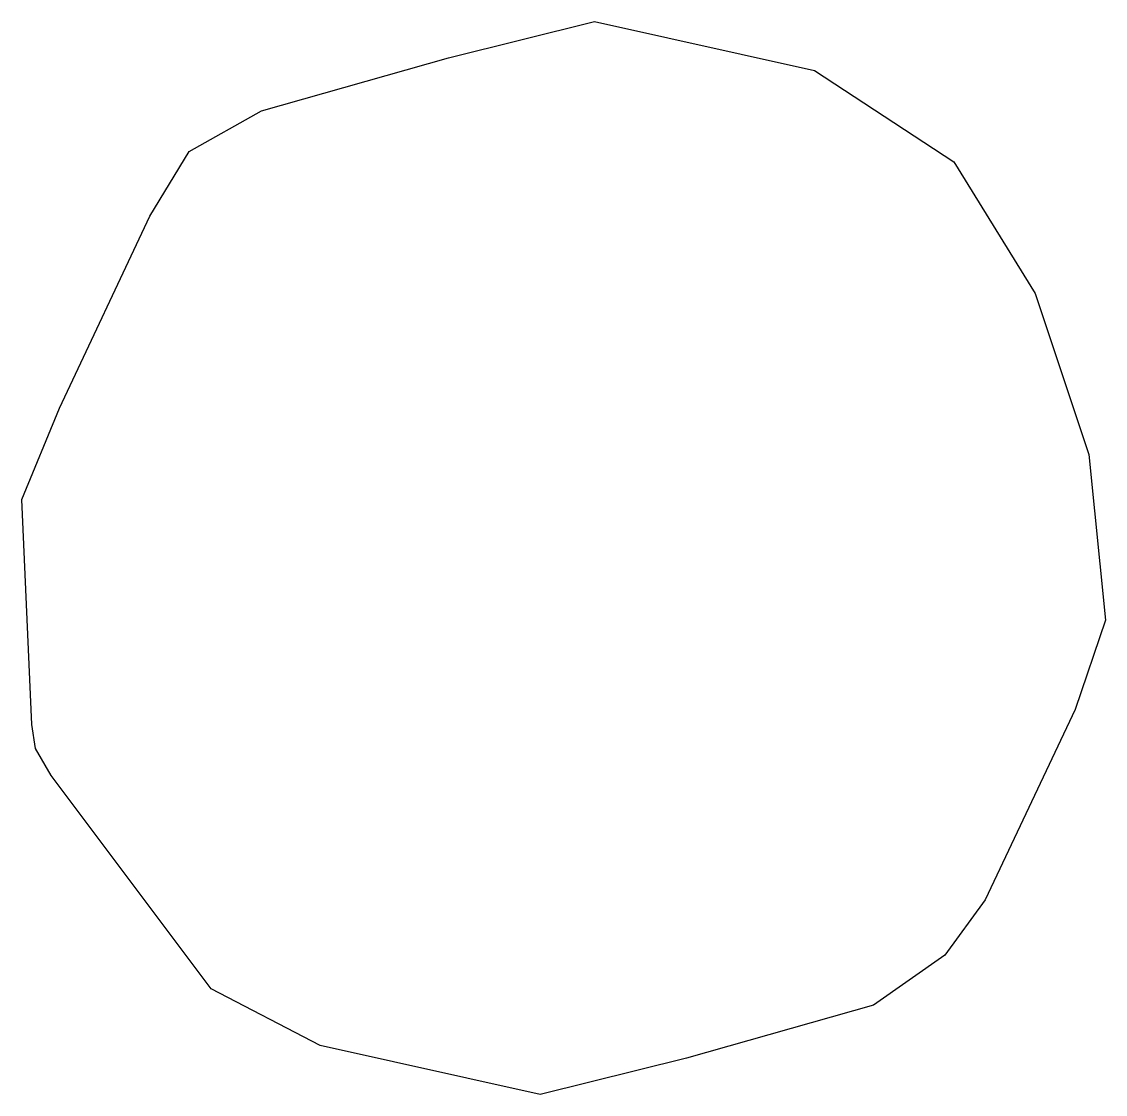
# Model space of a CAD drawing. Header units: millimetres. Extents: x -18.5 to 18.3, y -18.2 to 18.2.
import ezdxf

# ---------------------------------------------------------------- set-up
doc = ezdxf.new("R2010")
doc.units = ezdxf.units.MM
doc.layers.get('0').update_dxf_attribs({"linetype": 'CONTINUOUS'})

msp = doc.modelspace()

# ---------------------------------------------------------------- linework, layer by layer
msp.add_lwpolyline([(17.702, 3.513), (18.263, -2.117), (17.235, -5.141), (14.18, -11.613), (12.814, -13.494), (10.388, -15.188), (4.037, -16.988), (-0.923, -18.218), (-8.39, -16.559), (-12.093, -14.631), (-17.526, -7.389), (-18.06, -6.475), (-18.189, -5.656), (-18.53, 1.992), (-17.249, 5.084), (-14.18, 11.613), (-12.847, 13.809), (-10.388, 15.188), (-4.037, 16.988), (0.923, 18.218), (8.39, 16.559), (13.121, 13.454), (15.876, 8.985)], close=True)

doc.saveas('drawing.dxf')
